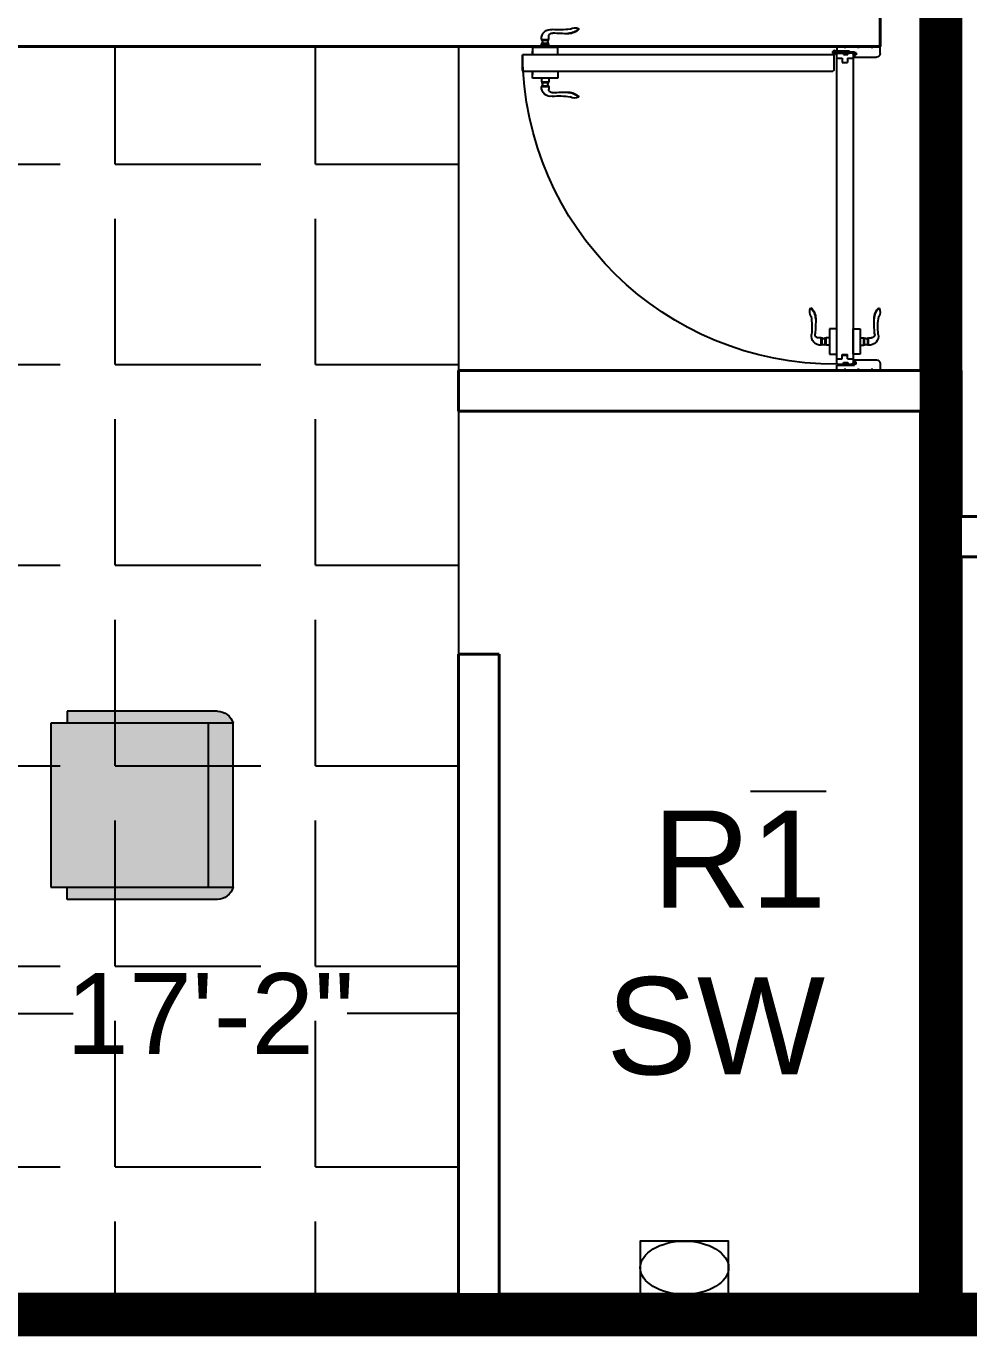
# Model space of a CAD drawing. Header units: inches. Extents: x 547 to 1628, y -123 to 254.
# Drawn here: x 756.3 to 872.6, y -119.7 to 41.8 of the extents above; entities that cross this region are included whole.
import ezdxf

# ---------------------------------------------------------------- set-up
doc = ezdxf.new("R2010")
doc.units = ezdxf.units.IN
doc.header["$MEASUREMENT"] = 0
for name, color, linetype in [('doors', 4, 'Continuous'), ('Electrical-Baskets', 6, 'Continuous'), ('Electrical-Canaletas', 3, 'Continuous'), ('Electrical-Electronics', 1, 'Continuous'), ('Furniture', 253, 'Continuous')]:
    doc.layers.add(name, color=color, linetype=linetype)
doc.layers.add('hatch', color=252, linetype='Continuous', lineweight=0)
doc.layers.add('Wall', color=7, linetype='Continuous', lineweight=40)
doc.styles.get("Standard").update_dxf_attribs({"font": ''})
doc.styles.get('Standard').set_extended_font_data('Arial')
doc.dimstyles.new('Inch feet', dxfattribs={"dimtxt": 10, "dimasz": 0.18, "dimexe": 0.1875, "dimexo": 0.0625, "dimgap": 0.1875, "dimtad": 0, "dimdec": 4, "dimzin": 0, "dimdsep": 46, "dimlunit": 4, "dimtxsty": 'Standard', "dimcen": 0.09, "dimadec": 0, "dimazin": 0, "dimtfac": 1, "dimtdec": 4, "dimtofl": 0, "dimtmove": 0, "dimatfit": 3, "dimfxl": 1, "dimtolj": 1, "dimtzin": 0, "dimarcsym": 0})

# ---------------------------------------------------------------- blocks, each defined once
blk = doc.blocks.new('*D18')
at = {"layer": 'Defpoints', "color": 0, "transparency": 16777216}
for p in [(603.65, -80.08), (603.65, -114.72), (809.65, -114.72)]:
    blk.add_point(p, dxfattribs=at)
at = {"layer": 'Furniture', "color": 0, "lineweight": -2, "transparency": 16777216}
for p, q in [((603.65, -114.66), (603.65, -79.89)), ((603.83, -80.08), (762.11, -80.08)), ((809.47, -80.08), (795.89, -80.08)), ((809.65, -114.66), (809.65, -79.89))]:
    blk.add_line(p, q, dxfattribs=at)
at = {"layer": 'Furniture', "color": 0, "transparency": 16777216}
for points in [[(603.83, -80.05), (603.83, -80.11), (603.65, -80.08)], [(809.47, -80.05), (809.47, -80.11), (809.65, -80.08)]]:
    blk.add_solid(points, dxfattribs=at)
at = {"layer": 'Furniture', "color": 0, "transparency": 16777216, "insert": (779, -80.08), "char_height": 10, "attachment_point": 5}
blk.add_mtext('\\A1;17\'-2"', dxfattribs=at)
blk = doc.blocks.new('dfgdddd')
at = {"layer": 'hatch', "ltscale": 10, "true_color": 0x8f8f8f}
h = blk.add_hatch(color=252, dxfattribs=at)
h.paths.add_polyline_path([(295.3, 522.3, 0.341999), (257.2, 571.5), (257.2, 50.8), (295.3, 50.8)])
h.paths.add_polyline_path([(-295.3, 50.8), (-257.2, 50.8), (-257.2, 571.5, 0.341999), (-295.3, 522.3)])
at = {"layer": 'hatch', "ltscale": 10}
h = blk.add_hatch(color=254, dxfattribs=at)
h.paths.add_polyline_path([(-257.2, 493.7), (-257.2, 0), (257.2, 0), (257.2, 493.7)])
h.paths.add_polyline_path([(257.2, 493.7), (257.2, 571.5), (-257.2, 571.5), (-257.2, 493.7)])
at = {"ltscale": 10}
for p, q in [((-257.2, 0), (-257.2, 571.5)), ((-257.2, 571.5), (257.2, 571.5)), ((257.2, 571.5), (257.2, 0)), ((-295.3, 522.3), (-295.3, 50.8)), ((257.2, 493.7), (-257.2, 493.7)), ((295.3, 522.3), (295.3, 50.8)), ((-295.3, 50.8), (-257.2, 50.8)), ((295.3, 50.8), (257.2, 50.8)), ((257.2, 0), (-257.2, 0))]:
    blk.add_line(p, q, dxfattribs=at)
for centre, start, end in [((-244.5, 522.3), 104.4775, 180), ((244.5, 522.3), 0, 75.5225)]:
    blk.add_arc(centre, 50.8, start, end, dxfattribs=at)
blk = doc.blocks.new('door 900 a')
at = {"color": 30}
for p, q in [((716.7, 49.4), (715.7, 48.5)), ((799.8, 19.7), (799.8, 28.1)), ((819.8, 19.7), (799.8, 19.7)), ((819.8, 6.7), (799.8, 6.7)), ((799.8, -3.3), (799.8, 6.7)), ((800.8, 17.7), (800.8, 19.7)), ((818.8, 17.7), (800.8, 17.7)), ((800.8, 6.7), (800.8, 8.7)), ((818.8, 8.7), (800.8, 8.7)), ((818.8, 17.7), (818.8, 19.7)), ((818.8, 6.7), (818.8, 8.7)), ((819.8, -3.3), (819.8, 6.7)), ((8.3, -23.3), (8.3, -65.3)), ((8.3, -23.3), (844.8, -23.3)), ((774.8, -3.3), (844.8, -3.3)), ((774.8, -23.3), (774.8, -3.3)), ((844.8, -3.3), (844.8, -23.3)), ((844.8, -23.3), (844.8, -13.3)), ((844.8, -23.3), (872.3, -23.3)), ((872.3, -65.3), (872.3, -23.3)), ((872.3, -23.3), (872.3, -65.3)), ((844.8, -68.3), (11.3, -68.3)), ((774.8, -68.3), (774.8, -88.3)), ((844.8, -68.3), (844.8, -78.3)), ((844.8, -88.3), (844.8, -68.3)), ((869.3, -68.3), (844.8, -68.3)), ((774.8, -88.3), (844.8, -88.3)), ((799.8, -88.3), (799.8, -98.3)), ((819.8, -98.3), (799.8, -98.3)), ((800.8, -98.3), (800.8, -100.3)), ((818.8, -100.3), (800.8, -100.3)), ((818.8, -98.3), (818.8, -100.3)), ((819.8, -88.3), (819.8, -98.3)), ((716.7, -140.9), (715.7, -140)), ((799.8, -111.3), (799.8, -119.6)), ((819.8, -111.3), (799.8, -111.3)), ((800.8, -109.3), (800.8, -111.3)), ((818.8, -109.3), (800.8, -109.3)), ((818.8, -109.3), (818.8, -111.3))]:
    blk.add_line(p, q, dxfattribs=at)
at = {"color": 0}
for p, q in [((-120, 0), (-100, 0)), ((-120, -20), (-120, 0)), ((-100, 0), (-100, -3)), ((-95, 0), (-62.5, 0)), ((-95, -3), (-95, 0)), ((-62.5, 0), (-62.5, -3)), ((-57.5, 0), (-25, 0)), ((-57.5, -3), (-57.5, 0)), ((-25, 0), (-25, -3)), ((-20, 0), (0, 0)), ((-20, -3), (-20, 0)), ((0, 0), (0, -15)), ((-49, -30), (-110, -30)), ((-100, -3), (-95, -3)), ((-62.5, -3), (-57.5, -3)), ((-54, -18), (-54, -23)), ((-54, -18), (-49, -18)), ((-54, -23), (-49, -23)), ((-49, -15), (-49, -30)), ((0, -15), (-49, -15)), ((-49, -18), (-49, -19.8)), ((-49, -18), (-49, -19.8)), ((-49, -21.2), (-49, -23)), ((-45, -21), (-45, -879)), ((-30, -33), (-45, -33)), ((0, -18), (-42, -18)), ((-35, -13), (3.2, -13)), ((-35, -13), (-35, -15)), ((-35, -18), (-35, -20)), ((-35, -18), (-35, -20)), ((-35, -20), (3.2, -20)), ((-30.5, -22), (-30.5, -18)), ((-30.5, -18), (-18.5, -18)), ((-18.5, -22), (-30.5, -22)), ((-30, -33), (-30, -44.5)), ((-25, -18), (-27.2, -15)), ((-25, -3), (-20, -3)), ((-23.7, -18), (-21.5, -15)), ((-18.5, -18), (-18.5, -22)), ((0, -33), (-15, -33)), ((-15, -33), (-15, -44.5)), ((-2, -18), (-2, -18)), ((-2, -18), (0, -18)), ((-0.2, -16.5), (13.8, -16.5)), ((0, -18), (0, -15)), ((0, -15), (2, -15)), ((0, -18), (2, -18)), ((0, -18), (0, -18)), ((0, -882), (0, -20)), ((6.8, -23.5), (6.8, -9.5)), ((-15, -44.5), (-30, -44.5)), ((-117.7, -726.4), (-116.8, -725.5)), ((72.7, -726.4), (71.8, -725.5)), ((-65, -784.5), (-65, -854.5)), ((-45, -784.5), (-65, -784.5)), ((-45, -854.5), (-45, -784.5)), ((0, -784.5), (20, -784.5)), ((0, -854.5), (0, -784.5)), ((20, -784.5), (20, -854.5)), ((-88, -809.5), (-96.3, -809.5)), ((-88, -829.5), (-88, -809.5)), ((-86, -810.5), (-88, -810.5)), ((-86, -828.5), (-88, -828.5)), ((-86, -828.5), (-86, -810.5)), ((-75, -810.5), (-77, -810.5)), ((-77, -828.5), (-77, -810.5)), ((-75, -828.5), (-77, -828.5)), ((-75, -829.5), (-75, -809.5)), ((-65, -809.5), (-75, -809.5)), ((-65, -829.5), (-75, -829.5)), ((20, -809.5), (30, -809.5)), ((20, -829.5), (30, -829.5)), ((30, -829.5), (30, -809.5)), ((30, -810.5), (32, -810.5)), ((30, -828.5), (32, -828.5)), ((32, -828.5), (32, -810.5)), ((41, -810.5), (43, -810.5)), ((41, -828.5), (41, -810.5)), ((41, -828.5), (43, -828.5)), ((43, -809.5), (51.3, -809.5)), ((43, -829.5), (43, -809.5)), ((-49, -870), (-110, -870)), ((-65, -854.5), (-45, -854.5)), ((-49, -885), (-49, -870)), ((-30, -867), (-44, -867)), ((-15, -855.5), (-30, -855.5)), ((-30, -867), (-30, -855.5)), ((-15, -857), (-30, -857)), ((-15, -867), (-15, -855.5)), ((-1, -867), (-15, -867)), ((20, -854.5), (0, -854.5)), ((-120, -880), (-120, -885)), ((-120, -885), (-120, -900)), ((-120, -900), (-100, -900)), ((-100, -897), (-95, -897)), ((-100, -900), (-100, -897)), ((-95, -897), (-95, -900)), ((-95, -900), (-62.5, -900)), ((-62.5, -897), (-57.5, -897)), ((-62.5, -900), (-62.5, -897)), ((-57.5, -897), (-57.5, -900)), ((-57.5, -900), (-25, -900)), ((-54, -882), (-54, -877)), ((-54, -877), (-49, -877)), ((-54, -882), (-49, -882)), ((-49, -878.8), (-49, -877)), ((-49, -882), (-49, -880.2)), ((-49, -882), (-49, -880.3)), ((0, -885), (-49, -885)), ((0, -882), (-42, -882)), ((-30.5, -878), (-30.5, -882)), ((-18.5, -878), (-30.5, -878)), ((-30.5, -882), (-18.5, -882)), ((-25, -882), (-27.2, -885)), ((-25, -897), (-20, -897)), ((-25, -900), (-25, -897)), ((-23.7, -882), (-21.5, -885)), ((-20, -897), (-20, -900)), ((-20, -900), (0, -900)), ((-18.5, -882), (-18.5, -878)), ((-2, -882), (-2, -882)), ((-2, -882), (0, -882)), ((0, -882), (0, -882)), ((0, -900), (0, -885))]:
    blk.add_line(p, q, dxfattribs=at)
at = {"color": 30}
blk.add_arc((6.8, -16.5), 865.5, 269.552, 359.552, dxfattribs=at)
for centre, major_axis, start_param, end_param in [((746.6, 77.9), (30.2, 30.2), 3.116483, 3.895037), ((727.3, 26.6), (-17.8, 17.8), -1.320702, -0.349543), ((747.6, 78.8), (30.2, 30.2), 3.116483, 3.895037), ((770.5, 230.6), (-130.7, 130.7), 2.191078, 2.460764), ((748.2, 583.3), (387.5, 387.5), 3.921633, 4.000052), ((790.2, 27.4), (-6.75, 6.75), 3.856774, 5.712911), ((794.8, 22.2), (-17.7, 17.7), 3.828466, 5.699804), ((793.6, 13.2), (5.99, 5.99), 4.937366, 6.058209), ((825.9, 13.2), (-5.99, 5.99), 0.224977, 1.34582), ((11.3, -65.3), (2.12, 2.12), 2.356194, 3.926991), ((869.3, -65.3), (2.12, 2.12), 3.926991, 5.497787), ((869.3, -65.3), (-2.12, 2.12), 2.356194, 3.926991), ((793.6, -104.8), (5.99, 5.99), 4.937366, 6.058209), ((825.9, -104.8), (-5.99, 5.99), 0.224977, 1.34582), ((746.6, -169.4), (-30.2, 30.2), -0.753444, 0.025109), ((747.6, -170.3), (30.2, 30.2), 0.817352, 1.595906), ((727.3, -118.2), (17.8, 17.8), 3.491136, 4.462295), ((770.5, -322.1), (-130.7, 130.7), -0.889968, -0.620282), ((748.2, -674.9), (-387.5, 387.5), -0.85846, -0.780041), ((790.2, -118.9), (6.75, 6.75), 3.711867, 5.568004), ((794.8, -113.7), (17.7, 17.7), 3.724974, 5.596312)]:
    blk.add_ellipse(centre, major_axis=major_axis, ratio=1, start_param=start_param, end_param=end_param, dxfattribs=at)
at = {"color": 0}
for centre, major_axis, start_param, end_param in [((-110, -20), (-7.07, 7.07), 0.785398, 2.356194), ((-47, -20.5), (-1.41, 1.41), 1.267259, 6.586723), ((-42, -21), (2.12, 2.12), 0.785398, 2.356194), ((6.8, -16.5), (3.54, 3.54), 6.283185307179586, 12.56637061435917), ((-94.9, -737.1), (-17.8, 17.8), 0.349543, 1.320702), ((-147.1, -757.3), (-30.2, 30.2), 3.958945, 4.737498), ((-146.2, -756.4), (30.2, 30.2), 5.529741, 6.308295), ((101.2, -756.4), (30.2, 30.2), 1.545687, 2.32424), ((102.1, -757.3), (30.2, 30.2), 1.545687, 2.32424), ((49.9, -737.1), (-17.8, 17.8), 3.391687, 4.362845), ((-298.8, -780.3), (-130.7, 130.7), 3.822421, 4.092107), ((-651.6, -757.9), (-387.5, 387.5), 3.853929, 3.932348), ((606.6, -757.9), (387.5, 387.5), 2.350837, 2.429256), ((253.8, -780.3), (130.7, 130.7), 2.191078, 2.460764), ((-95.7, -800), (-6.75, 6.75), 0.570274, 2.426411), ((50.7, -800), (6.75, 6.75), 3.856774, 5.712911), ((-90.5, -804.6), (17.7, 17.7), 2.154178, 4.025515), ((-81.5, -803.3), (5.99, 5.99), 3.366569, 4.487412), ((-81.5, -835.7), (-5.99, 5.99), -1.34582, -0.224977), ((36.5, -803.3), (5.99, 5.99), 3.366569, 4.487412), ((36.5, -835.7), (5.99, 5.99), 0.224977, 1.34582), ((45.5, -804.6), (-17.7, 17.7), 2.25767, 4.129008), ((-110, -880), (7.07, 7.07), 0.785398, 2.356194), ((-47, -879.5), (-1.41, 1.41), 1.267259, 6.586723), ((-42, -879), (-2.12, 2.12), 0.785398, 2.356194)]:
    blk.add_ellipse(centre, major_axis=major_axis, ratio=1, start_param=start_param, end_param=end_param, dxfattribs=at)
blk.add_ellipse((6.8, -16.5), major_axis=(2.12, 2.12), ratio=1, dxfattribs=at)

msp = doc.modelspace()

# ---------------------------------------------------------------- hatches: boundary and pattern name
at = {"layer": 'Electrical-Baskets'}
h = msp.add_hatch(dxfattribs=at)
h.set_pattern_fill('ANSI31', color=256)
h.paths.add_polyline_path([(869.91291, 70.17335), (866.65304, 70.17335), (866.65304, 28.7812), (869.91291, 28.7812)])
h.paths.add_polyline_path([(871.65304, 70.17335), (869.91291, 70.17335), (869.91291, 28.7812), (871.65304, 28.7812)])
h = msp.add_hatch(dxfattribs=at)
h.set_pattern_fill('ANSI31', color=256)
h.paths.add_polyline_path([(870.74414, 28.7812), (866.65304, 28.7812), (866.65304, 15.68063), (870.74414, 15.68063)])
h.paths.add_polyline_path([(871.65304, 28.7812), (870.74414, 28.7812), (870.74414, 15.68063), (871.65304, 15.68063)])
h = msp.add_hatch(dxfattribs=at)
h.set_pattern_fill('ANSI31', color=256)
h.paths.add_polyline_path([(869.56925, 15.68063), (866.65304, 15.68063), (866.65304, -0.72061), (869.56925, -0.72061)])
h.paths.add_polyline_path([(871.65304, 15.68063), (869.56925, 15.68063), (869.56925, -0.72061), (871.65304, -0.72061)])
h = msp.add_hatch(dxfattribs=at)
h.set_pattern_fill('ANSI31', color=256)
h.paths.add_polyline_path([(871.65304, -0.72061), (866.65304, -0.72061), (866.65304, -114.72061), (871.65304, -114.72061)])
h = msp.add_hatch(dxfattribs=at)
h.set_pattern_fill('ANSI31', color=256)
h.paths.add_polyline_path([(871.65304, -114.72061), (698.19419, -114.72061), (698.19419, -119.72061), (871.65304, -119.72061)])
h = msp.add_hatch(dxfattribs=at)
h.set_pattern_fill('ANSI31', color=256)
h.paths.add_polyline_path([(916.65304, -114.72061), (871.65304, -114.72061), (871.65304, -119.72061), (916.65304, -119.72061)])
at = {"layer": 'Furniture'}
h = msp.add_hatch(dxfattribs=at)
h.set_pattern_fill('ANGLE', color=256, scale=90, style=0)
h.set_pattern_definition([(0, (0, 0), (0, 24.75), [18, -6.75]), (90, (0, 0), (-24.75, 2e-15), [18, -6.75])])
h.paths.add_polyline_path([(603.65304, 39.27939), (809.65304, 39.27939), (809.65304, -114.72061), (603.65304, -114.72061)])

# ---------------------------------------------------------------- linework, layer by layer
at = {"layer": 'Electrical-Baskets'}
for p, q in [((866.65304, -76.72061), (866.65304, -114.72061)), ((871.65304, -76.72061), (871.65304, -114.72061)), ((871.65304, -114.72061), (866.65304, -114.72061)), ((871.65304, -114.72061), (866.65304, -114.72061)), ((871.65304, -114.72061), (866.65304, -114.72061))]:
    msp.add_line(p, q, dxfattribs=at)
for points in [[(866.65304, 28.7812), (869.91291, 28.7812), (869.91291, 70.17335), (866.65304, 70.17335)], [(871.65304, 28.7812), (866.65304, 28.7812), (866.65304, 70.17335), (871.65304, 70.17335)], [(866.65304, 15.68063), (870.74414, 15.68063), (870.74414, 28.7812), (866.65304, 28.7812)], [(871.65304, 15.68063), (866.65304, 15.68063), (866.65304, 28.7812), (871.65304, 28.7812)], [(866.65304, -0.72061), (869.56925, -0.72061), (869.56925, 15.68063), (866.65304, 15.68063)], [(871.65304, -0.72061), (866.65304, -0.72061), (866.65304, 15.68063), (871.65304, 15.68063)], [(866.65304, -114.72061), (871.65304, -114.72061), (871.65304, -0.72061), (866.65304, -0.72061)], [(866.65304, -0.72061), (871.65304, -0.72061), (871.65304, -0.72061), (866.65304, -0.72061)], [(871.65304, -114.72061), (698.19419, -114.72061), (698.19419, -119.72061), (871.65304, -119.72061)], [(871.65304, -114.72061), (916.65304, -114.72061), (916.65304, -114.72061), (871.65304, -114.72061)], [(871.65304, -119.72061), (916.65304, -119.72061), (916.65304, -114.72061), (871.65304, -114.72061)]]:
    msp.add_lwpolyline(points, close=True, dxfattribs=at)
at = {"layer": 'Electrical-Canaletas'}
msp.add_line((842.96621, -114.72061), (842.96621, -108.15687), dxfattribs=at)
msp.add_lwpolyline([(832.07486, -114.72061), (842.96621, -114.72061), (842.96621, -108.15687), (832.07486, -108.15687)], close=True, dxfattribs=at)
msp.add_ellipse((837.52054, -111.43874), major_axis=(-5.44567, 0), ratio=0.6026572, dxfattribs=at)
at = {"layer": 'Furniture'}
msp.add_lwpolyline([(603.65304, 39.27939), (809.65304, 39.27939), (809.65304, -114.72061), (603.65304, -114.72061)], close=True, dxfattribs=at)
at = {"layer": 'Wall'}
for p, q in [((861.65304, 39.27939), (861.65304, 44.27939)), ((861.65304, 39.27939), (603.65304, 39.27939)), ((871.65304, -0.72061), (809.65304, -0.72061)), ((809.65304, -5.72061), (809.65304, -0.72061)), ((871.65304, -18.72061), (871.65304, -0.72061)), ((866.65304, -5.72061), (809.65304, -5.72061)), ((866.65304, -114.72061), (866.65304, -5.72061)), ((911.65304, -18.72061), (871.65304, -18.72061)), ((871.65304, -114.72061), (871.65304, -23.72061)), ((911.65304, -23.72061), (871.65304, -23.72061)), ((809.65304, -114.72061), (809.65304, -35.72061)), ((814.65304, -35.72061), (809.65304, -35.72061)), ((814.65304, -114.72061), (814.65304, -35.72061)), ((809.65304, -114.72061), (603.65304, -114.72061)), ((866.65304, -114.72061), (814.65304, -114.72061)), ((911.65304, -114.72061), (871.65304, -114.72061)), ((1190.65304, -119.72061), (598.65304, -119.72061))]:
    msp.add_line(p, q, dxfattribs=at)

# ---------------------------------------------------------------- block references
at = {"layer": 'doors', "color": 34, "linetype": 'ByBlock', "xscale": -0.0444444444444452, "yscale": 0.0444444444444452, "zscale": 0.0444444444444452}
msp.add_blockref('door 900 a', (856.31971, 39.27939), dxfattribs=at)
at = {"layer": 'Furniture', "xscale": -0.03933333333333336, "yscale": 0.03933333333333336, "zscale": 0.03933333333333336, "rotation": 270}
msp.add_blockref('dfgdddd', (759.34671, -54.36593), dxfattribs=at)

# ---------------------------------------------------------------- texts
at = {"layer": 'Electrical-Electronics', "attachment_point": 1}
for s, width, insert, char_height in [('{\\fArial Unicode MS|b0|i0|c0|p2;R\\O1}', 24.8020949, (833.58338, -55.01555), 12), ('{\\fArial Unicode MS|b0|i0|c0|p2;SW}', 21.8140454, (827.87367, -75.58286), 12), ('{\\fArial Unicode MS|b0|i0|c0|p2;SW}', 19.1478851, (829.08556, -79.69311), 0.2)]:
    msp.add_mtext_dynamic_manual_height_columns(s, width=width, gutter_width=1, heights=[0], dxfattribs=dict(at, insert=insert, char_height=char_height))

# ---------------------------------------------------------------- dimensions: what is measured, and where the dimension line sits
at = {"layer": 'Furniture'}
dim = msp.add_linear_dim(base=(603.65304, -80.0785), p1=(809.65304, -114.72061), p2=(603.65304, -114.72061), dimstyle='Inch feet', dxfattribs=at)
dim.commit()
dim.dimension.update_dxf_attribs({"geometry": '*D18', "text_midpoint": (779, -80.0785), "dimtype": 128})

doc.saveas('drawing.dxf')
